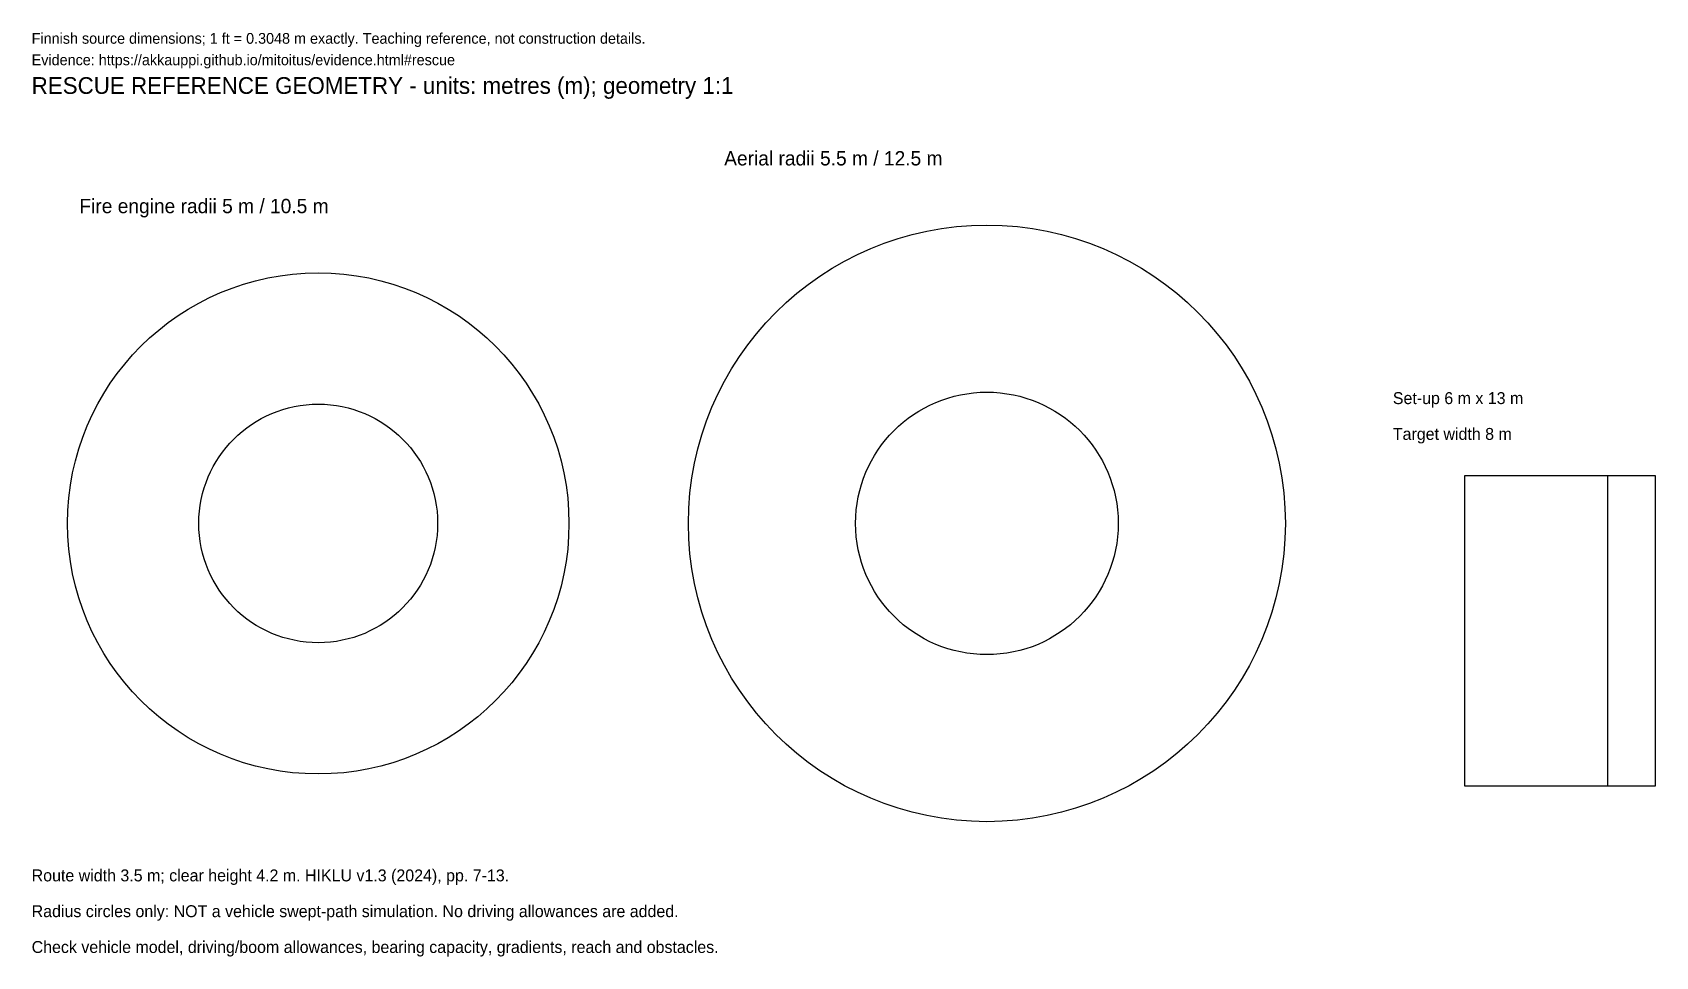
# Model space of a CAD drawing. Header units: metres. Extents: x 0 to 68, y -3.2 to 35.6.
import ezdxf

# ---------------------------------------------------------------- set-up
doc = ezdxf.new("R2010")
doc.units = ezdxf.units.M
for name, color, linetype in [('ANNOTATION', 7, 'Continuous'), ('REFERENCE', 7, 'Continuous'), ('TARGET', 8, 'Continuous')]:
    doc.layers.add(name, color=color, linetype=linetype)

msp = doc.modelspace()

# ---------------------------------------------------------------- linework, layer by layer
at = {"layer": 'REFERENCE'}
for p, q in [((66, 17), (60, 17)), ((60, 17), (60, 4)), ((66, 4), (66, 17)), ((60, 4), (66, 4))]:
    msp.add_line(p, q, dxfattribs=at)
for centre, radius in [((40, 15), 12.5), ((12, 15), 10.5), ((40, 15), 5.5), ((12, 15), 5)]:
    msp.add_circle(centre, radius, dxfattribs=at)
at = {"layer": 'TARGET'}
for p, q in [((68, 17), (60, 17)), ((60, 17), (60, 4)), ((68, 4), (68, 17)), ((60, 4), (68, 4))]:
    msp.add_line(p, q, dxfattribs=at)

# ---------------------------------------------------------------- texts
at = {"layer": 'ANNOTATION'}
for s, height, p in [('Finnish source dimensions; 1 ft = 0.3048 m exactly. Teaching reference, not construction details.', 0.45, (0, 35.1)), ('Evidence: https://akkauppi.github.io/mitoitus/evidence.html#rescue', 0.45, (0, 34.2)), ('RESCUE REFERENCE GEOMETRY - units: metres (m); geometry 1:1', 0.7, (0, 33)), ('Aerial radii 5.5 m / 12.5 m', 0.6, (29, 30)), ('Fire engine radii 5 m / 10.5 m', 0.6, (2, 28)), ('Set-up 6 m x 13 m', 0.5, (57, 20)), ('Target width 8 m', 0.5, (57, 18.5)), ('Route width 3.5 m; clear height 4.2 m. HIKLU v1.3 (2024), pp. 7-13.', 0.5, (0, 0)), ('Radius circles only: NOT a vehicle swept-path simulation. No driving allowances are added.', 0.5, (0, -1.5)), ('Check vehicle model, driving/boom allowances, bearing capacity, gradients, reach and obstacles.', 0.5, (0, -3))]:
    msp.add_text(s, height=height, dxfattribs=at).set_placement(p)

doc.saveas('drawing.dxf')
